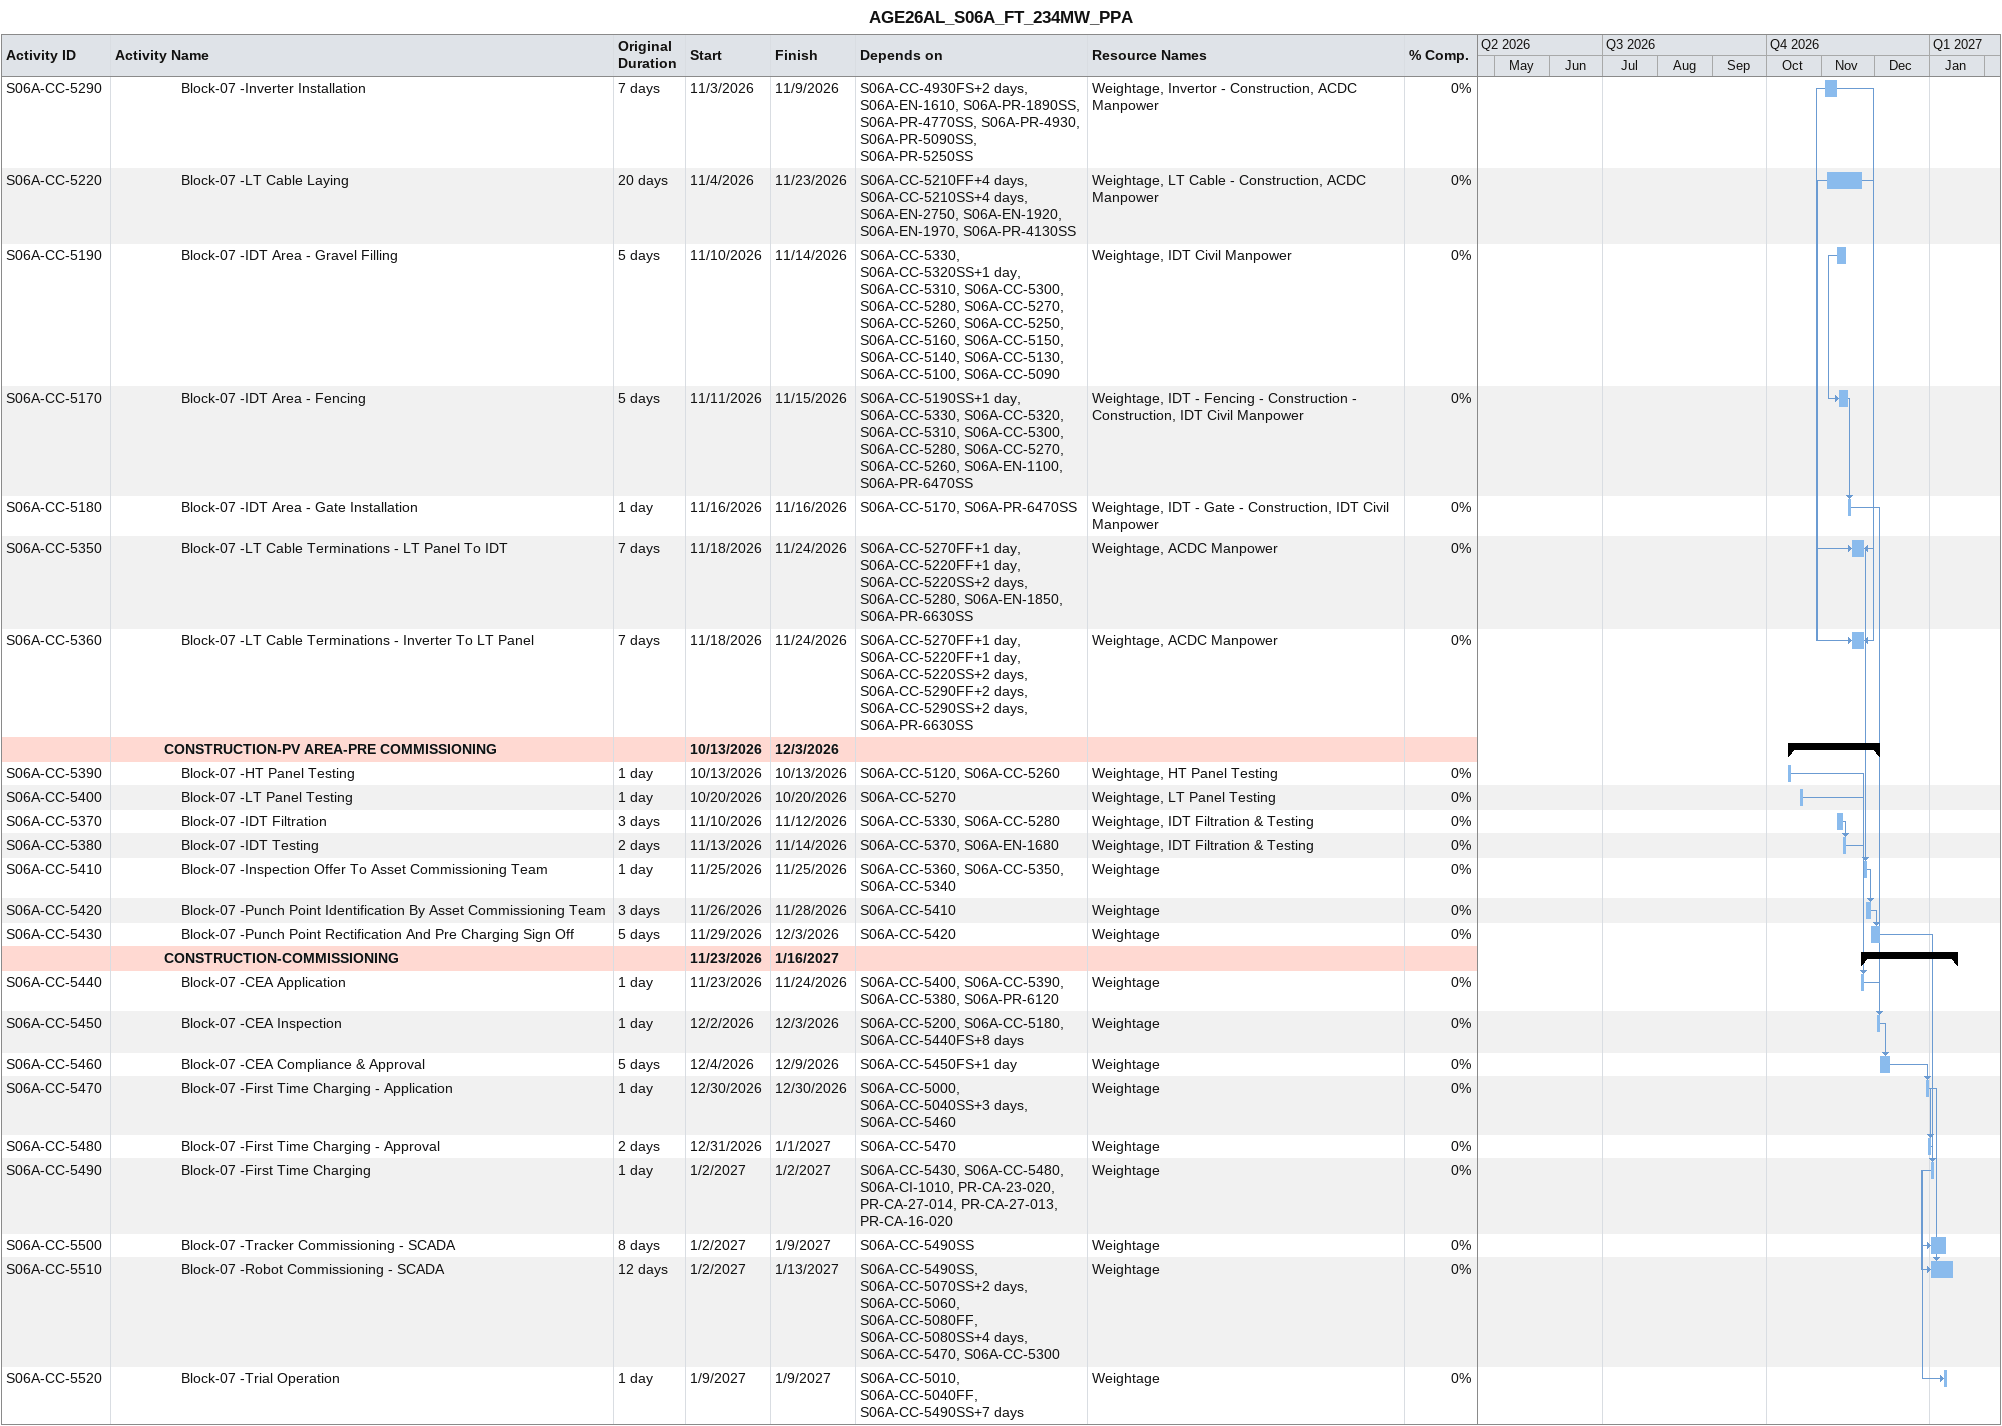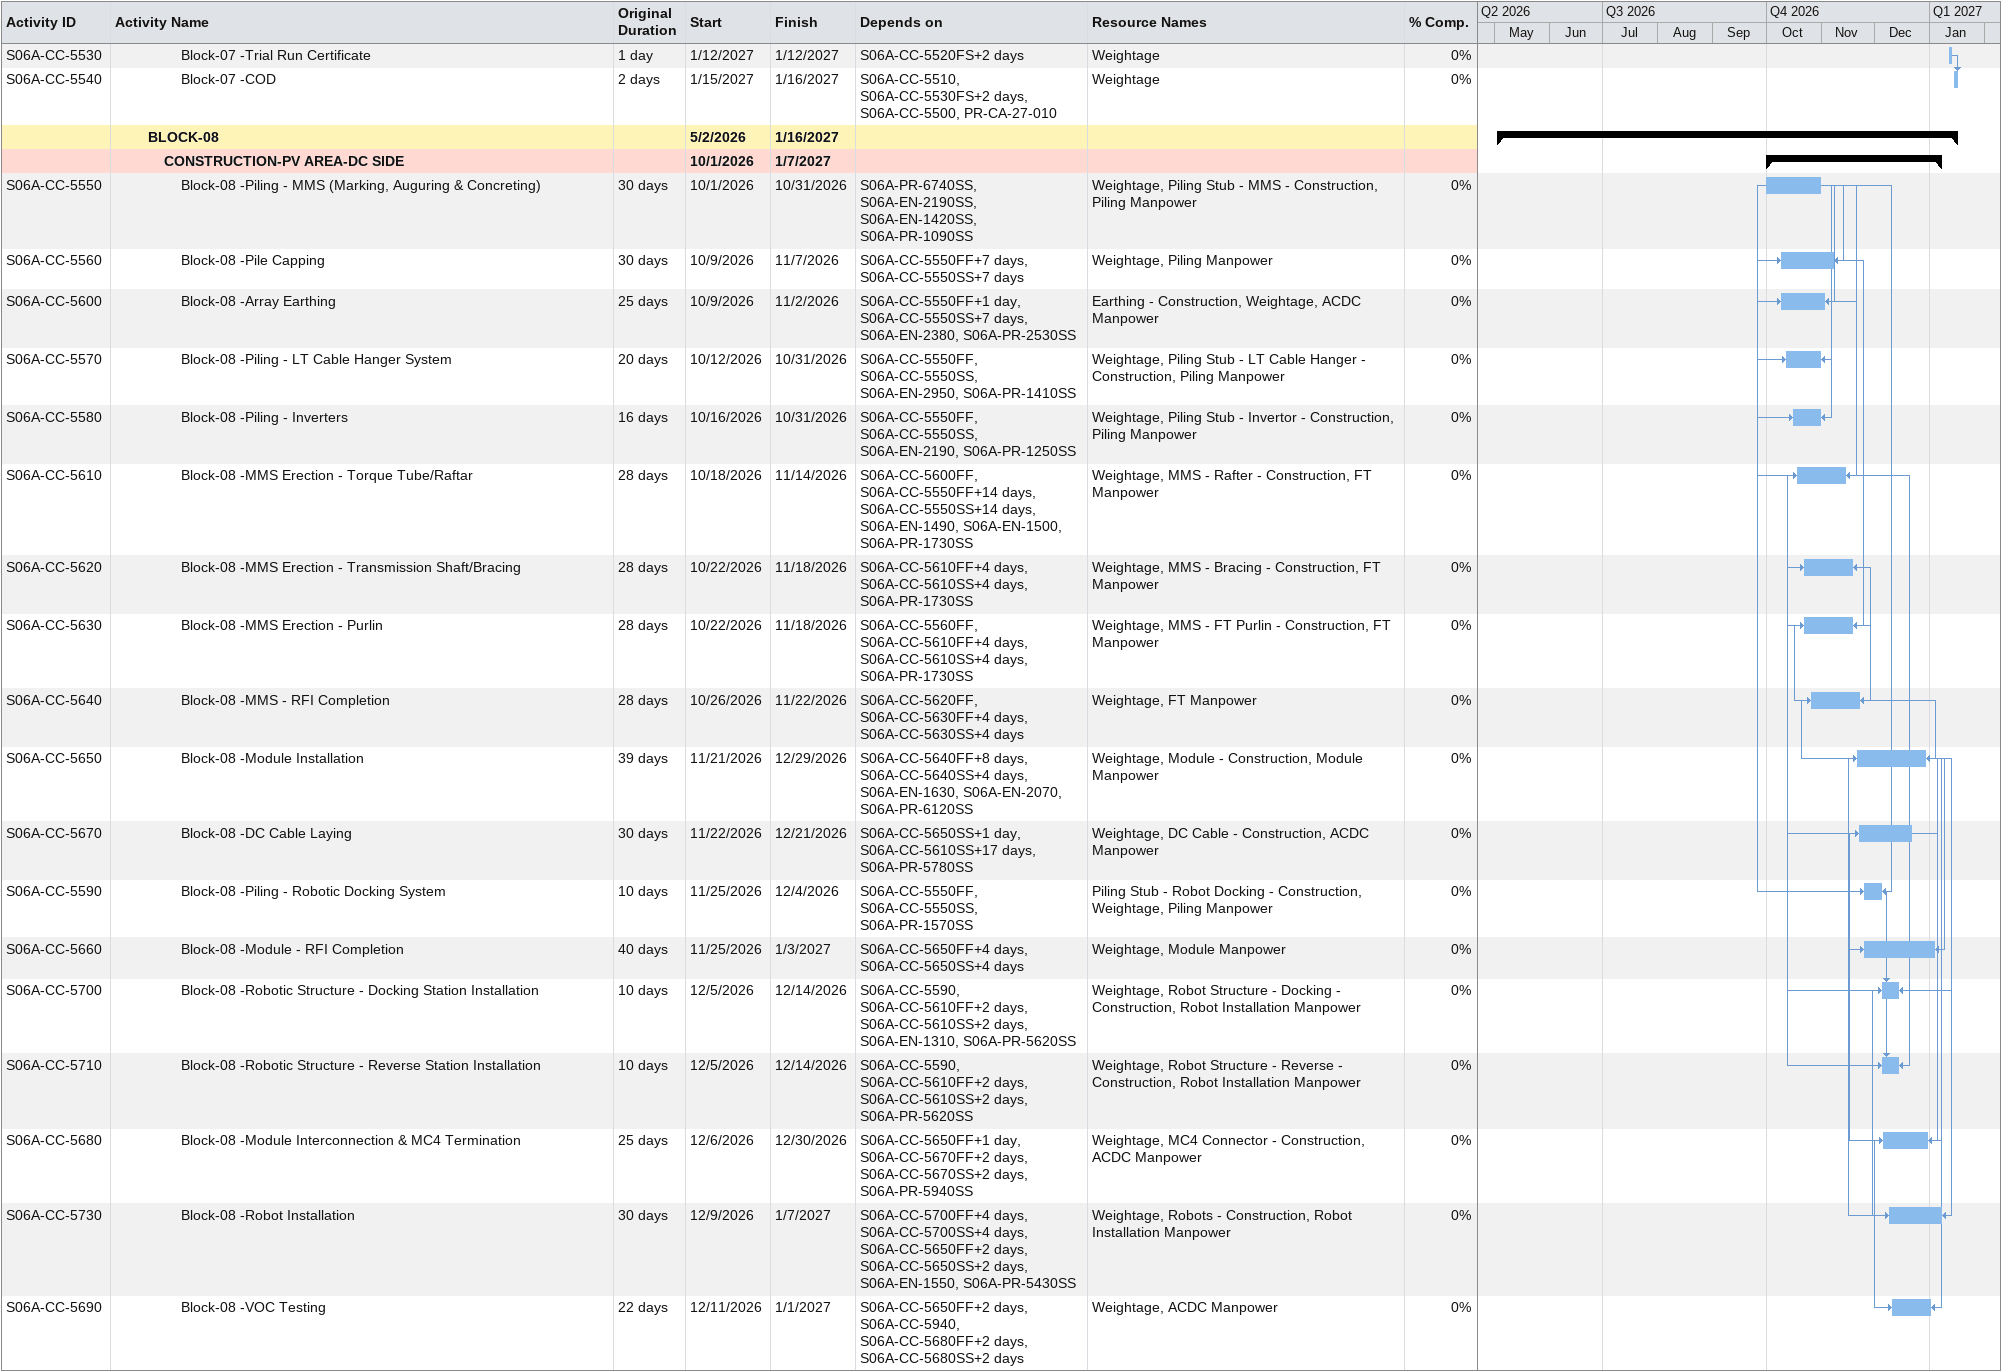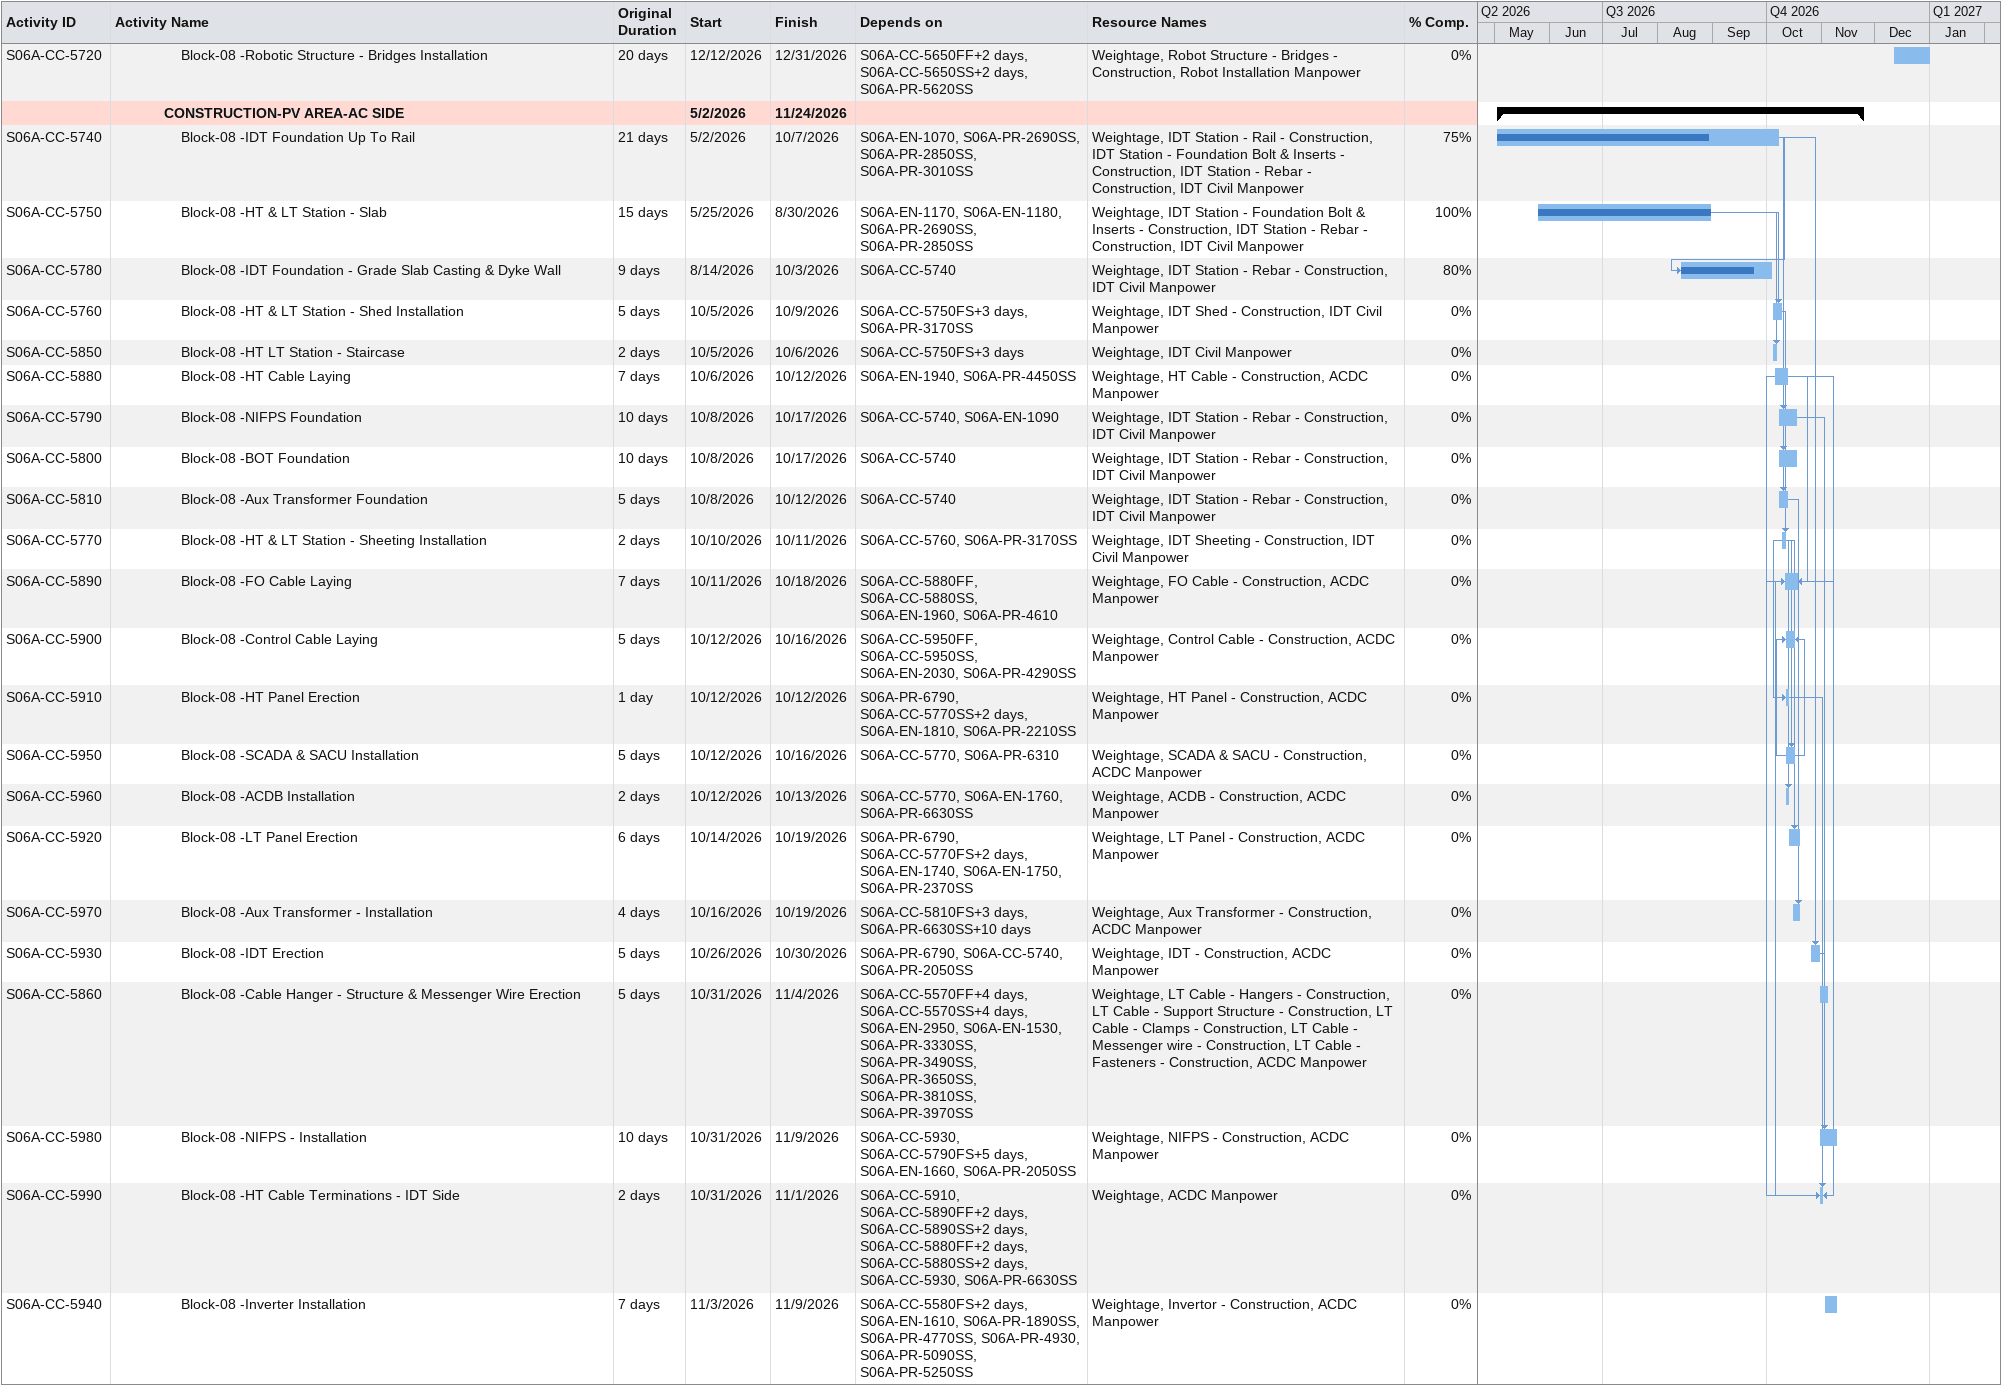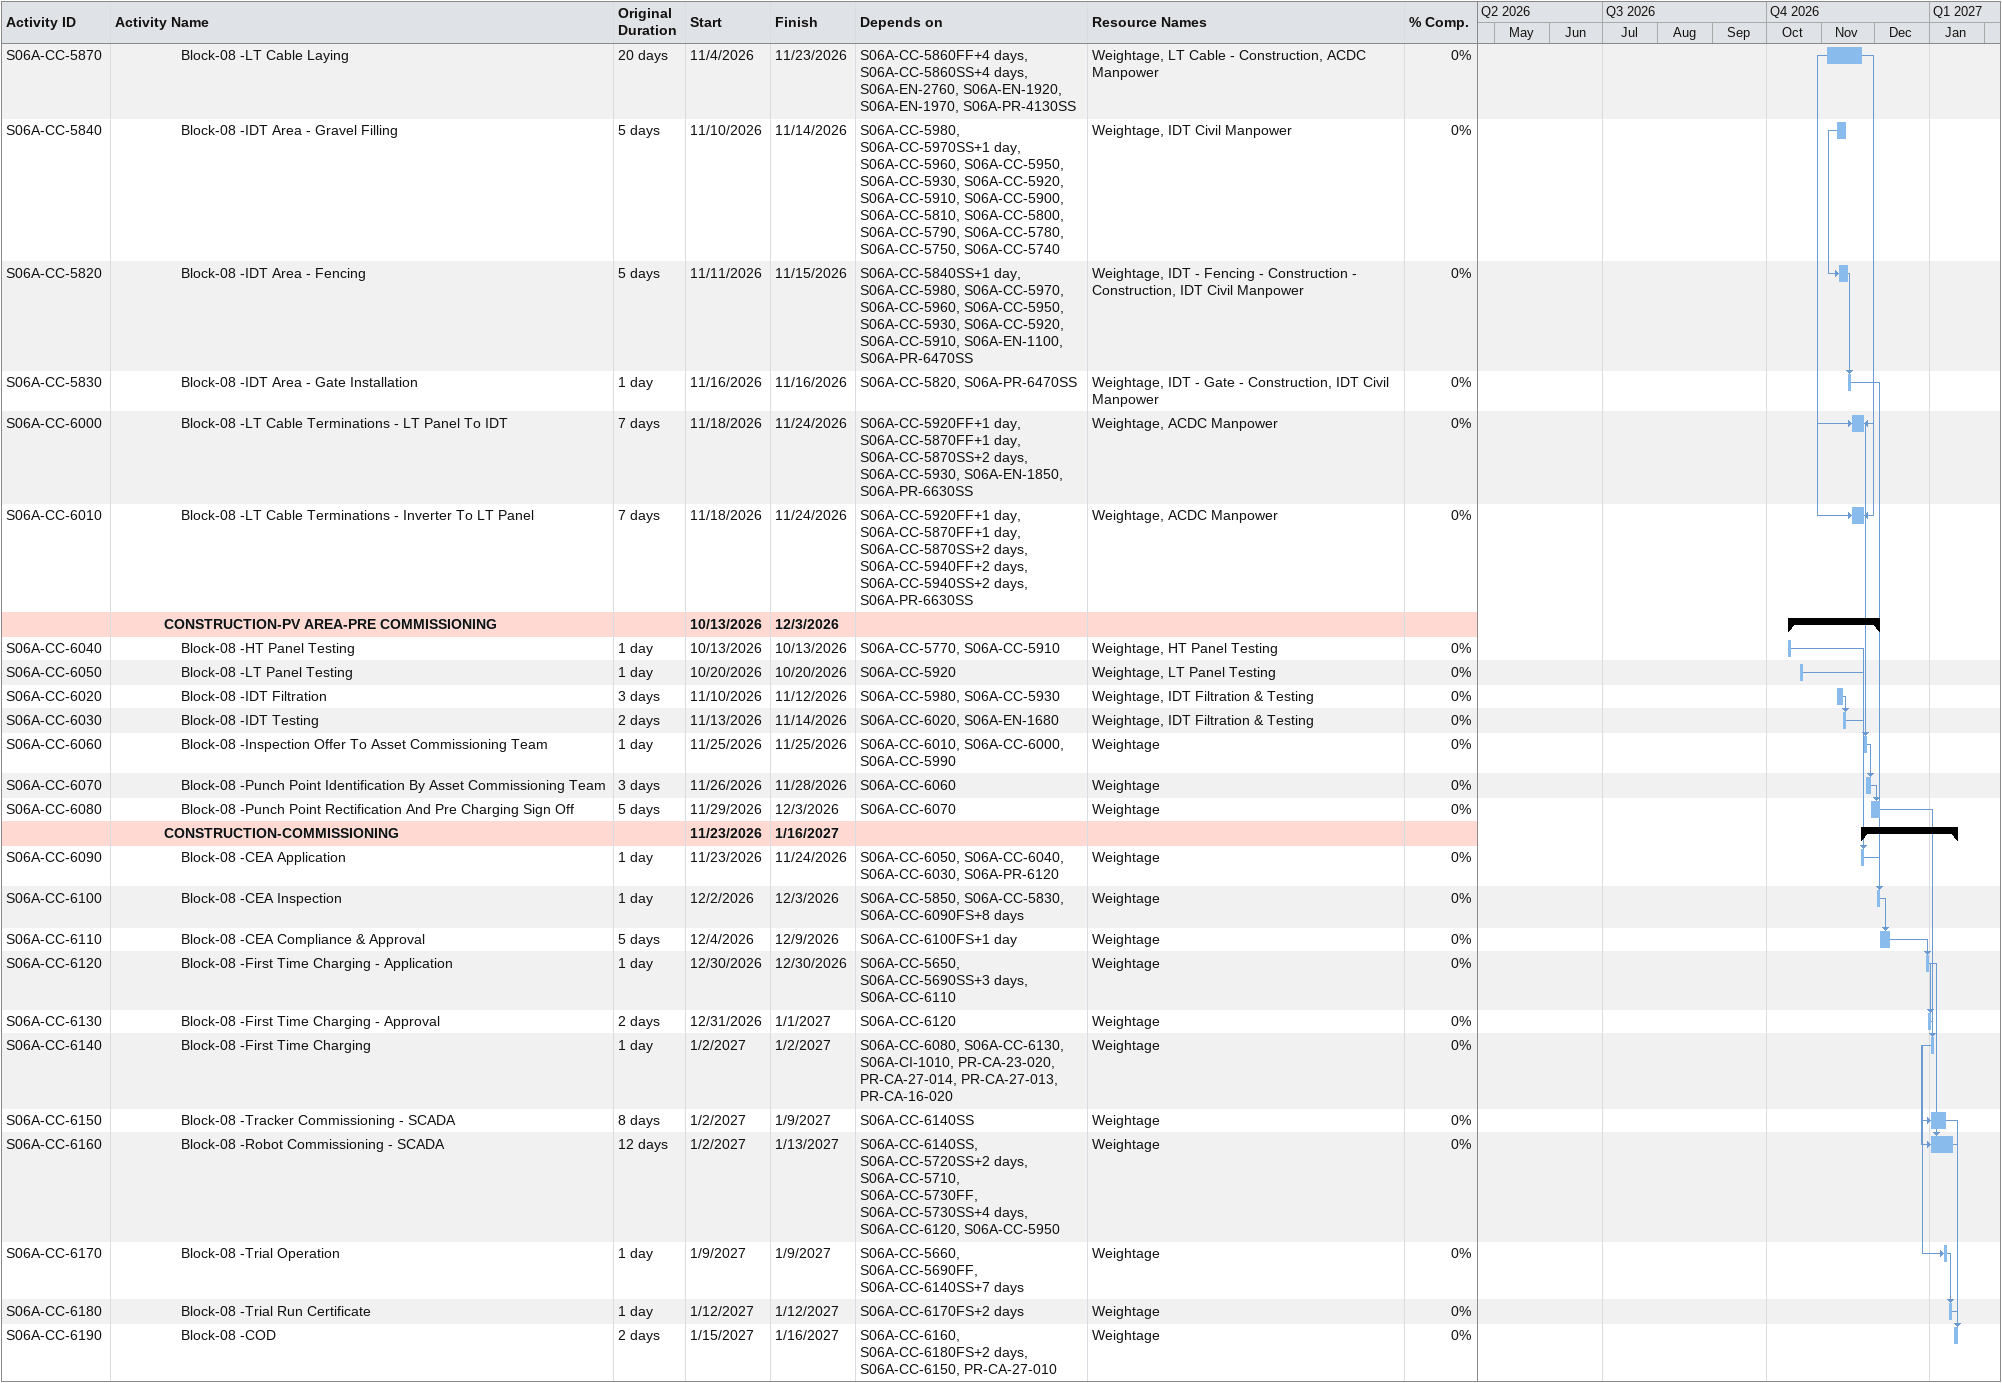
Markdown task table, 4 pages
AGE26AL_S06A_FT_234MW_PPA

| ID | Level | Task | Original duration | Start | Finish | Predecessors | Resources | % complete |
|---|---|---|---|---|---|---|---|---|
| S06A-CC-5290 | 5 | Block-07 -Inverter Installation | 7d | 2026-11-03 | 2026-11-09 | S06A-CC-4930FS+2d, S06A-EN-1610, S06A-PR-1890SS, S06A-PR-4770SS, S06A-PR-4930, S06A-PR-5090SS, S06A-PR-5250SS | Weightage, Invertor - Construction, ACDC Manpower | 0 |
| S06A-CC-5220 | 5 | Block-07 -LT Cable Laying | 20d | 2026-11-04 | 2026-11-23 | S06A-CC-5210FF+4d, S06A-CC-5210SS+4d, S06A-EN-2750, S06A-EN-1920, S06A-EN-1970, S06A-PR-4130SS | Weightage, LT Cable - Construction, ACDC Manpower | 0 |
| S06A-CC-5190 | 5 | Block-07 -IDT Area - Gravel Filling | 5d | 2026-11-10 | 2026-11-14 | S06A-CC-5330, S06A-CC-5320SS+1d, S06A-CC-5310, S06A-CC-5300, S06A-CC-5280, S06A-CC-5270, S06A-CC-5260, S06A-CC-5250, S06A-CC-5160, S06A-CC-5150, S06A-CC-5140, S06A-CC-5130, S06A-CC-5100, S06A-CC-5090 | Weightage, IDT Civil Manpower | 0 |
| S06A-CC-5170 | 5 | Block-07 -IDT Area - Fencing | 5d | 2026-11-11 | 2026-11-15 | S06A-CC-5190SS+1d, S06A-CC-5330, S06A-CC-5320, S06A-CC-5310, S06A-CC-5300, S06A-CC-5280, S06A-CC-5270, S06A-CC-5260, S06A-EN-1100, S06A-PR-6470SS | Weightage, IDT - Fencing - Construction - Construction, IDT Civil Manpower | 0 |
| S06A-CC-5180 | 5 | Block-07 -IDT Area - Gate Installation | 1d | 2026-11-16 | 2026-11-16 | S06A-CC-5170, S06A-PR-6470SS | Weightage, IDT - Gate - Construction, IDT Civil Manpower | 0 |
| S06A-CC-5350 | 5 | Block-07 -LT Cable Terminations - LT Panel To IDT | 7d | 2026-11-18 | 2026-11-24 | S06A-CC-5270FF+1d, S06A-CC-5220FF+1d, S06A-CC-5220SS+2d, S06A-CC-5280, S06A-EN-1850, S06A-PR-6630SS | Weightage, ACDC Manpower | 0 |
| S06A-CC-5360 | 5 | Block-07 -LT Cable Terminations - Inverter To LT Panel | 7d | 2026-11-18 | 2026-11-24 | S06A-CC-5270FF+1d, S06A-CC-5220FF+1d, S06A-CC-5220SS+2d, S06A-CC-5290FF+2d, S06A-CC-5290SS+2d, S06A-PR-6630SS | Weightage, ACDC Manpower | 0 |
|  | 4 | **CONSTRUCTION-PV AREA-PRE COMMISSIONING** |  | 2026-10-13 | 2026-12-03 |  |  |  |
| S06A-CC-5390 | 5 | Block-07 -HT Panel Testing | 1d | 2026-10-13 | 2026-10-13 | S06A-CC-5120, S06A-CC-5260 | Weightage, HT Panel Testing | 0 |
| S06A-CC-5400 | 5 | Block-07 -LT Panel Testing | 1d | 2026-10-20 | 2026-10-20 | S06A-CC-5270 | Weightage, LT Panel Testing | 0 |
| S06A-CC-5370 | 5 | Block-07 -IDT Filtration | 3d | 2026-11-10 | 2026-11-12 | S06A-CC-5330, S06A-CC-5280 | Weightage, IDT Filtration & Testing | 0 |
| S06A-CC-5380 | 5 | Block-07 -IDT Testing | 2d | 2026-11-13 | 2026-11-14 | S06A-CC-5370, S06A-EN-1680 | Weightage, IDT Filtration & Testing | 0 |
| S06A-CC-5410 | 5 | Block-07 -Inspection Offer To Asset Commissioning Team | 1d | 2026-11-25 | 2026-11-25 | S06A-CC-5360, S06A-CC-5350, S06A-CC-5340 | Weightage | 0 |
| S06A-CC-5420 | 5 | Block-07 -Punch Point Identification By Asset Commissioning Team | 3d | 2026-11-26 | 2026-11-28 | S06A-CC-5410 | Weightage | 0 |
| S06A-CC-5430 | 5 | Block-07 -Punch Point Rectification And Pre Charging Sign Off | 5d | 2026-11-29 | 2026-12-03 | S06A-CC-5420 | Weightage | 0 |
|  | 4 | **CONSTRUCTION-COMMISSIONING** |  | 2026-11-23 | 2027-01-16 |  |  |  |
| S06A-CC-5440 | 5 | Block-07 -CEA Application | 1d | 2026-11-23 | 2026-11-24 | S06A-CC-5400, S06A-CC-5390, S06A-CC-5380, S06A-PR-6120 | Weightage | 0 |
| S06A-CC-5450 | 5 | Block-07 -CEA Inspection | 1d | 2026-12-02 | 2026-12-03 | S06A-CC-5200, S06A-CC-5180, S06A-CC-5440FS+8d | Weightage | 0 |
| S06A-CC-5460 | 5 | Block-07 -CEA Compliance & Approval | 5d | 2026-12-04 | 2026-12-09 | S06A-CC-5450FS+1d | Weightage | 0 |
| S06A-CC-5470 | 5 | Block-07 -First Time Charging - Application | 1d | 2026-12-30 | 2026-12-30 | S06A-CC-5000, S06A-CC-5040SS+3d, S06A-CC-5460 | Weightage | 0 |
| S06A-CC-5480 | 5 | Block-07 -First Time Charging - Approval | 2d | 2026-12-31 | 2027-01-01 | S06A-CC-5470 | Weightage | 0 |
| S06A-CC-5490 | 5 | Block-07 -First Time Charging | 1d | 2027-01-02 | 2027-01-02 | S06A-CC-5430, S06A-CC-5480, S06A-CI-1010, PR-CA-23-020, PR-CA-27-014, PR-CA-27-013, PR-CA-16-020 | Weightage | 0 |
| S06A-CC-5500 | 5 | Block-07 -Tracker Commissioning - SCADA | 8d | 2027-01-02 | 2027-01-09 | S06A-CC-5490SS | Weightage | 0 |
| S06A-CC-5510 | 5 | Block-07 -Robot Commissioning - SCADA | 12d | 2027-01-02 | 2027-01-13 | S06A-CC-5490SS, S06A-CC-5070SS+2d, S06A-CC-5060, S06A-CC-5080FF, S06A-CC-5080SS+4d, S06A-CC-5470, S06A-CC-5300 | Weightage | 0 |
| S06A-CC-5520 | 5 | Block-07 -Trial Operation | 1d | 2027-01-09 | 2027-01-09 | S06A-CC-5010, S06A-CC-5040FF, S06A-CC-5490SS+7d | Weightage | 0 |
| S06A-CC-5530 | 5 | Block-07 -Trial Run Certificate | 1d | 2027-01-12 | 2027-01-12 | S06A-CC-5520FS+2d | Weightage | 0 |
| S06A-CC-5540 | 5 | Block-07 -COD | 2d | 2027-01-15 | 2027-01-16 | S06A-CC-5510, S06A-CC-5530FS+2d, S06A-CC-5500, PR-CA-27-010 | Weightage | 0 |
|  | 3 | **BLOCK-08** |  | 2026-05-02 | 2027-01-16 |  |  |  |
|  | 4 | **CONSTRUCTION-PV AREA-DC SIDE** |  | 2026-10-01 | 2027-01-07 |  |  |  |
| S06A-CC-5550 | 5 | Block-08 -Piling - MMS (Marking, Auguring & Concreting) | 30d | 2026-10-01 | 2026-10-31 | S06A-PR-6740SS, S06A-EN-2190SS, S06A-EN-1420SS, S06A-PR-1090SS | Weightage, Piling Stub - MMS - Construction, Piling Manpower | 0 |
| S06A-CC-5560 | 5 | Block-08 -Pile Capping | 30d | 2026-10-09 | 2026-11-07 | S06A-CC-5550FF+7d, S06A-CC-5550SS+7d | Weightage, Piling Manpower | 0 |
| S06A-CC-5600 | 5 | Block-08 -Array Earthing | 25d | 2026-10-09 | 2026-11-02 | S06A-CC-5550FF+1d, S06A-CC-5550SS+7d, S06A-EN-2380, S06A-PR-2530SS | Earthing - Construction, Weightage, ACDC Manpower | 0 |
| S06A-CC-5570 | 5 | Block-08 -Piling - LT Cable Hanger System | 20d | 2026-10-12 | 2026-10-31 | S06A-CC-5550FF, S06A-CC-5550SS, S06A-EN-2950, S06A-PR-1410SS | Weightage, Piling Stub - LT Cable Hanger - Construction, Piling Manpower | 0 |
| S06A-CC-5580 | 5 | Block-08 -Piling - Inverters | 16d | 2026-10-16 | 2026-10-31 | S06A-CC-5550FF, S06A-CC-5550SS, S06A-EN-2190, S06A-PR-1250SS | Weightage, Piling Stub - Invertor - Construction, Piling Manpower | 0 |
| S06A-CC-5610 | 5 | Block-08 -MMS Erection - Torque Tube/Raftar | 28d | 2026-10-18 | 2026-11-14 | S06A-CC-5600FF, S06A-CC-5550FF+14d, S06A-CC-5550SS+14d, S06A-EN-1490, S06A-EN-1500, S06A-PR-1730SS | Weightage, MMS - Rafter - Construction, FT Manpower | 0 |
| S06A-CC-5620 | 5 | Block-08 -MMS Erection - Transmission Shaft/Bracing | 28d | 2026-10-22 | 2026-11-18 | S06A-CC-5610FF+4d, S06A-CC-5610SS+4d, S06A-PR-1730SS | Weightage, MMS - Bracing - Construction, FT Manpower | 0 |
| S06A-CC-5630 | 5 | Block-08 -MMS Erection - Purlin | 28d | 2026-10-22 | 2026-11-18 | S06A-CC-5560FF, S06A-CC-5610FF+4d, S06A-CC-5610SS+4d, S06A-PR-1730SS | Weightage, MMS - FT Purlin - Construction, FT Manpower | 0 |
| S06A-CC-5640 | 5 | Block-08 -MMS - RFI Completion | 28d | 2026-10-26 | 2026-11-22 | S06A-CC-5620FF, S06A-CC-5630FF+4d, S06A-CC-5630SS+4d | Weightage, FT Manpower | 0 |
| S06A-CC-5650 | 5 | Block-08 -Module Installation | 39d | 2026-11-21 | 2026-12-29 | S06A-CC-5640FF+8d, S06A-CC-5640SS+4d, S06A-EN-1630, S06A-EN-2070, S06A-PR-6120SS | Weightage, Module - Construction, Module Manpower | 0 |
| S06A-CC-5670 | 5 | Block-08 -DC Cable Laying | 30d | 2026-11-22 | 2026-12-21 | S06A-CC-5650SS+1d, S06A-CC-5610SS+17d, S06A-PR-5780SS | Weightage, DC Cable - Construction, ACDC Manpower | 0 |
| S06A-CC-5590 | 5 | Block-08 -Piling - Robotic Docking System | 10d | 2026-11-25 | 2026-12-04 | S06A-CC-5550FF, S06A-CC-5550SS, S06A-PR-1570SS | Piling Stub - Robot Docking - Construction, Weightage, Piling Manpower | 0 |
| S06A-CC-5660 | 5 | Block-08 -Module - RFI Completion | 40d | 2026-11-25 | 2027-01-03 | S06A-CC-5650FF+4d, S06A-CC-5650SS+4d | Weightage, Module Manpower | 0 |
| S06A-CC-5700 | 5 | Block-08 -Robotic Structure - Docking Station Installation | 10d | 2026-12-05 | 2026-12-14 | S06A-CC-5590, S06A-CC-5610FF+2d, S06A-CC-5610SS+2d, S06A-EN-1310, S06A-PR-5620SS | Weightage, Robot Structure - Docking - Construction, Robot Installation Manpower | 0 |
| S06A-CC-5710 | 5 | Block-08 -Robotic Structure - Reverse Station Installation | 10d | 2026-12-05 | 2026-12-14 | S06A-CC-5590, S06A-CC-5610FF+2d, S06A-CC-5610SS+2d, S06A-PR-5620SS | Weightage, Robot Structure - Reverse - Construction, Robot Installation Manpower | 0 |
| S06A-CC-5680 | 5 | Block-08 -Module Interconnection & MC4 Termination | 25d | 2026-12-06 | 2026-12-30 | S06A-CC-5650FF+1d, S06A-CC-5670FF+2d, S06A-CC-5670SS+2d, S06A-PR-5940SS | Weightage, MC4 Connector - Construction, ACDC Manpower | 0 |
| S06A-CC-5730 | 5 | Block-08 -Robot Installation | 30d | 2026-12-09 | 2027-01-07 | S06A-CC-5700FF+4d, S06A-CC-5700SS+4d, S06A-CC-5650FF+2d, S06A-CC-5650SS+2d, S06A-EN-1550, S06A-PR-5430SS | Weightage, Robots - Construction, Robot Installation Manpower | 0 |
| S06A-CC-5690 | 5 | Block-08 -VOC Testing | 22d | 2026-12-11 | 2027-01-01 | S06A-CC-5650FF+2d, S06A-CC-5940, S06A-CC-5680FF+2d, S06A-CC-5680SS+2d | Weightage, ACDC Manpower | 0 |
| S06A-CC-5720 | 5 | Block-08 -Robotic Structure - Bridges Installation | 20d | 2026-12-12 | 2026-12-31 | S06A-CC-5650FF+2d, S06A-CC-5650SS+2d, S06A-PR-5620SS | Weightage, Robot Structure - Bridges - Construction, Robot Installation Manpower | 0 |
|  | 4 | **CONSTRUCTION-PV AREA-AC SIDE** |  | 2026-05-02 | 2026-11-24 |  |  |  |
| S06A-CC-5740 | 5 | Block-08 -IDT Foundation Up To Rail | 21d | 2026-05-02 | 2026-10-07 | S06A-EN-1070, S06A-PR-2690SS, S06A-PR-2850SS, S06A-PR-3010SS | Weightage, IDT Station - Rail - Construction, IDT Station - Foundation Bolt & Inserts - Construction, IDT Station - Rebar - Construction, IDT Civil Manpower | 75 |
| S06A-CC-5750 | 5 | Block-08 -HT & LT Station - Slab | 15d | 2026-05-25 | 2026-08-30 | S06A-EN-1170, S06A-EN-1180, S06A-PR-2690SS, S06A-PR-2850SS | Weightage, IDT Station - Foundation Bolt & Inserts - Construction, IDT Station - Rebar - Construction, IDT Civil Manpower | 100 |
| S06A-CC-5780 | 5 | Block-08 -IDT Foundation - Grade Slab Casting & Dyke Wall | 9d | 2026-08-14 | 2026-10-03 | S06A-CC-5740 | Weightage, IDT Station - Rebar - Construction, IDT Civil Manpower | 80 |
| S06A-CC-5760 | 5 | Block-08 -HT & LT Station - Shed Installation | 5d | 2026-10-05 | 2026-10-09 | S06A-CC-5750FS+3d, S06A-PR-3170SS | Weightage, IDT Shed - Construction, IDT Civil Manpower | 0 |
| S06A-CC-5850 | 5 | Block-08 -HT LT Station - Staircase | 2d | 2026-10-05 | 2026-10-06 | S06A-CC-5750FS+3d | Weightage, IDT Civil Manpower | 0 |
| S06A-CC-5880 | 5 | Block-08 -HT Cable Laying | 7d | 2026-10-06 | 2026-10-12 | S06A-EN-1940, S06A-PR-4450SS | Weightage, HT Cable - Construction, ACDC Manpower | 0 |
| S06A-CC-5790 | 5 | Block-08 -NIFPS Foundation | 10d | 2026-10-08 | 2026-10-17 | S06A-CC-5740, S06A-EN-1090 | Weightage, IDT Station - Rebar - Construction, IDT Civil Manpower | 0 |
| S06A-CC-5800 | 5 | Block-08 -BOT Foundation | 10d | 2026-10-08 | 2026-10-17 | S06A-CC-5740 | Weightage, IDT Station - Rebar - Construction, IDT Civil Manpower | 0 |
| S06A-CC-5810 | 5 | Block-08 -Aux Transformer Foundation | 5d | 2026-10-08 | 2026-10-12 | S06A-CC-5740 | Weightage, IDT Station - Rebar - Construction, IDT Civil Manpower | 0 |
| S06A-CC-5770 | 5 | Block-08 -HT & LT Station - Sheeting Installation | 2d | 2026-10-10 | 2026-10-11 | S06A-CC-5760, S06A-PR-3170SS | Weightage, IDT Sheeting - Construction, IDT Civil Manpower | 0 |
| S06A-CC-5890 | 5 | Block-08 -FO Cable Laying | 7d | 2026-10-11 | 2026-10-18 | S06A-CC-5880FF, S06A-CC-5880SS, S06A-EN-1960, S06A-PR-4610 | Weightage, FO Cable - Construction, ACDC Manpower | 0 |
| S06A-CC-5900 | 5 | Block-08 -Control Cable Laying | 5d | 2026-10-12 | 2026-10-16 | S06A-CC-5950FF, S06A-CC-5950SS, S06A-EN-2030, S06A-PR-4290SS | Weightage, Control Cable - Construction, ACDC Manpower | 0 |
| S06A-CC-5910 | 5 | Block-08 -HT Panel Erection | 1d | 2026-10-12 | 2026-10-12 | S06A-PR-6790, S06A-CC-5770SS+2d, S06A-EN-1810, S06A-PR-2210SS | Weightage, HT Panel - Construction, ACDC Manpower | 0 |
| S06A-CC-5950 | 5 | Block-08 -SCADA & SACU Installation | 5d | 2026-10-12 | 2026-10-16 | S06A-CC-5770, S06A-PR-6310 | Weightage, SCADA & SACU - Construction, ACDC Manpower | 0 |
| S06A-CC-5960 | 5 | Block-08 -ACDB Installation | 2d | 2026-10-12 | 2026-10-13 | S06A-CC-5770, S06A-EN-1760, S06A-PR-6630SS | Weightage, ACDB - Construction, ACDC Manpower | 0 |
| S06A-CC-5920 | 5 | Block-08 -LT Panel Erection | 6d | 2026-10-14 | 2026-10-19 | S06A-PR-6790, S06A-CC-5770FS+2d, S06A-EN-1740, S06A-EN-1750, S06A-PR-2370SS | Weightage, LT Panel - Construction, ACDC Manpower | 0 |
| S06A-CC-5970 | 5 | Block-08 -Aux Transformer - Installation | 4d | 2026-10-16 | 2026-10-19 | S06A-CC-5810FS+3d, S06A-PR-6630SS+10d | Weightage, Aux Transformer - Construction, ACDC Manpower | 0 |
| S06A-CC-5930 | 5 | Block-08 -IDT Erection | 5d | 2026-10-26 | 2026-10-30 | S06A-PR-6790, S06A-CC-5740, S06A-PR-2050SS | Weightage, IDT - Construction, ACDC Manpower | 0 |
| S06A-CC-5860 | 5 | Block-08 -Cable Hanger - Structure & Messenger Wire Erection | 5d | 2026-10-31 | 2026-11-04 | S06A-CC-5570FF+4d, S06A-CC-5570SS+4d, S06A-EN-2950, S06A-EN-1530, S06A-PR-3330SS, S06A-PR-3490SS, S06A-PR-3650SS, S06A-PR-3810SS, S06A-PR-3970SS | Weightage, LT Cable - Hangers - Construction, LT Cable - Support Structure - Construction, LT Cable - Clamps - Construction, LT Cable - Messenger wire - Construction, LT Cable - Fasteners - Construction, ACDC Manpower | 0 |
| S06A-CC-5980 | 5 | Block-08 -NIFPS - Installation | 10d | 2026-10-31 | 2026-11-09 | S06A-CC-5930, S06A-CC-5790FS+5d, S06A-EN-1660, S06A-PR-2050SS | Weightage, NIFPS - Construction, ACDC Manpower | 0 |
| S06A-CC-5990 | 5 | Block-08 -HT Cable Terminations - IDT Side | 2d | 2026-10-31 | 2026-11-01 | S06A-CC-5910, S06A-CC-5890FF+2d, S06A-CC-5890SS+2d, S06A-CC-5880FF+2d, S06A-CC-5880SS+2d, S06A-CC-5930, S06A-PR-6630SS | Weightage, ACDC Manpower | 0 |
| S06A-CC-5940 | 5 | Block-08 -Inverter Installation | 7d | 2026-11-03 | 2026-11-09 | S06A-CC-5580FS+2d, S06A-EN-1610, S06A-PR-1890SS, S06A-PR-4770SS, S06A-PR-4930, S06A-PR-5090SS, S06A-PR-5250SS | Weightage, Invertor - Construction, ACDC Manpower | 0 |
| S06A-CC-5870 | 5 | Block-08 -LT Cable Laying | 20d | 2026-11-04 | 2026-11-23 | S06A-CC-5860FF+4d, S06A-CC-5860SS+4d, S06A-EN-2760, S06A-EN-1920, S06A-EN-1970, S06A-PR-4130SS | Weightage, LT Cable - Construction, ACDC Manpower | 0 |
| S06A-CC-5840 | 5 | Block-08 -IDT Area - Gravel Filling | 5d | 2026-11-10 | 2026-11-14 | S06A-CC-5980, S06A-CC-5970SS+1d, S06A-CC-5960, S06A-CC-5950, S06A-CC-5930, S06A-CC-5920, S06A-CC-5910, S06A-CC-5900, S06A-CC-5810, S06A-CC-5800, S06A-CC-5790, S06A-CC-5780, S06A-CC-5750, S06A-CC-5740 | Weightage, IDT Civil Manpower | 0 |
| S06A-CC-5820 | 5 | Block-08 -IDT Area - Fencing | 5d | 2026-11-11 | 2026-11-15 | S06A-CC-5840SS+1d, S06A-CC-5980, S06A-CC-5970, S06A-CC-5960, S06A-CC-5950, S06A-CC-5930, S06A-CC-5920, S06A-CC-5910, S06A-EN-1100, S06A-PR-6470SS | Weightage, IDT - Fencing - Construction - Construction, IDT Civil Manpower | 0 |
| S06A-CC-5830 | 5 | Block-08 -IDT Area - Gate Installation | 1d | 2026-11-16 | 2026-11-16 | S06A-CC-5820, S06A-PR-6470SS | Weightage, IDT - Gate - Construction, IDT Civil Manpower | 0 |
| S06A-CC-6000 | 5 | Block-08 -LT Cable Terminations - LT Panel To IDT | 7d | 2026-11-18 | 2026-11-24 | S06A-CC-5920FF+1d, S06A-CC-5870FF+1d, S06A-CC-5870SS+2d, S06A-CC-5930, S06A-EN-1850, S06A-PR-6630SS | Weightage, ACDC Manpower | 0 |
| S06A-CC-6010 | 5 | Block-08 -LT Cable Terminations - Inverter To LT Panel | 7d | 2026-11-18 | 2026-11-24 | S06A-CC-5920FF+1d, S06A-CC-5870FF+1d, S06A-CC-5870SS+2d, S06A-CC-5940FF+2d, S06A-CC-5940SS+2d, S06A-PR-6630SS | Weightage, ACDC Manpower | 0 |
|  | 4 | **CONSTRUCTION-PV AREA-PRE COMMISSIONING** |  | 2026-10-13 | 2026-12-03 |  |  |  |
| S06A-CC-6040 | 5 | Block-08 -HT Panel Testing | 1d | 2026-10-13 | 2026-10-13 | S06A-CC-5770, S06A-CC-5910 | Weightage, HT Panel Testing | 0 |
| S06A-CC-6050 | 5 | Block-08 -LT Panel Testing | 1d | 2026-10-20 | 2026-10-20 | S06A-CC-5920 | Weightage, LT Panel Testing | 0 |
| S06A-CC-6020 | 5 | Block-08 -IDT Filtration | 3d | 2026-11-10 | 2026-11-12 | S06A-CC-5980, S06A-CC-5930 | Weightage, IDT Filtration & Testing | 0 |
| S06A-CC-6030 | 5 | Block-08 -IDT Testing | 2d | 2026-11-13 | 2026-11-14 | S06A-CC-6020, S06A-EN-1680 | Weightage, IDT Filtration & Testing | 0 |
| S06A-CC-6060 | 5 | Block-08 -Inspection Offer To Asset Commissioning Team | 1d | 2026-11-25 | 2026-11-25 | S06A-CC-6010, S06A-CC-6000, S06A-CC-5990 | Weightage | 0 |
| S06A-CC-6070 | 5 | Block-08 -Punch Point Identification By Asset Commissioning Team | 3d | 2026-11-26 | 2026-11-28 | S06A-CC-6060 | Weightage | 0 |
| S06A-CC-6080 | 5 | Block-08 -Punch Point Rectification And Pre Charging Sign Off | 5d | 2026-11-29 | 2026-12-03 | S06A-CC-6070 | Weightage | 0 |
|  | 4 | **CONSTRUCTION-COMMISSIONING** |  | 2026-11-23 | 2027-01-16 |  |  |  |
| S06A-CC-6090 | 5 | Block-08 -CEA Application | 1d | 2026-11-23 | 2026-11-24 | S06A-CC-6050, S06A-CC-6040, S06A-CC-6030, S06A-PR-6120 | Weightage | 0 |
| S06A-CC-6100 | 5 | Block-08 -CEA Inspection | 1d | 2026-12-02 | 2026-12-03 | S06A-CC-5850, S06A-CC-5830, S06A-CC-6090FS+8d | Weightage | 0 |
| S06A-CC-6110 | 5 | Block-08 -CEA Compliance & Approval | 5d | 2026-12-04 | 2026-12-09 | S06A-CC-6100FS+1d | Weightage | 0 |
| S06A-CC-6120 | 5 | Block-08 -First Time Charging - Application | 1d | 2026-12-30 | 2026-12-30 | S06A-CC-5650, S06A-CC-5690SS+3d, S06A-CC-6110 | Weightage | 0 |
| S06A-CC-6130 | 5 | Block-08 -First Time Charging - Approval | 2d | 2026-12-31 | 2027-01-01 | S06A-CC-6120 | Weightage | 0 |
| S06A-CC-6140 | 5 | Block-08 -First Time Charging | 1d | 2027-01-02 | 2027-01-02 | S06A-CC-6080, S06A-CC-6130, S06A-CI-1010, PR-CA-23-020, PR-CA-27-014, PR-CA-27-013, PR-CA-16-020 | Weightage | 0 |
| S06A-CC-6150 | 5 | Block-08 -Tracker Commissioning - SCADA | 8d | 2027-01-02 | 2027-01-09 | S06A-CC-6140SS | Weightage | 0 |
| S06A-CC-6160 | 5 | Block-08 -Robot Commissioning - SCADA | 12d | 2027-01-02 | 2027-01-13 | S06A-CC-6140SS, S06A-CC-5720SS+2d, S06A-CC-5710, S06A-CC-5730FF, S06A-CC-5730SS+4d, S06A-CC-6120, S06A-CC-5950 | Weightage | 0 |
| S06A-CC-6170 | 5 | Block-08 -Trial Operation | 1d | 2027-01-09 | 2027-01-09 | S06A-CC-5660, S06A-CC-5690FF, S06A-CC-6140SS+7d | Weightage | 0 |
| S06A-CC-6180 | 5 | Block-08 -Trial Run Certificate | 1d | 2027-01-12 | 2027-01-12 | S06A-CC-6170FS+2d | Weightage | 0 |
| S06A-CC-6190 | 5 | Block-08 -COD | 2d | 2027-01-15 | 2027-01-16 | S06A-CC-6160, S06A-CC-6180FS+2d, S06A-CC-6150, PR-CA-27-010 | Weightage | 0 |
